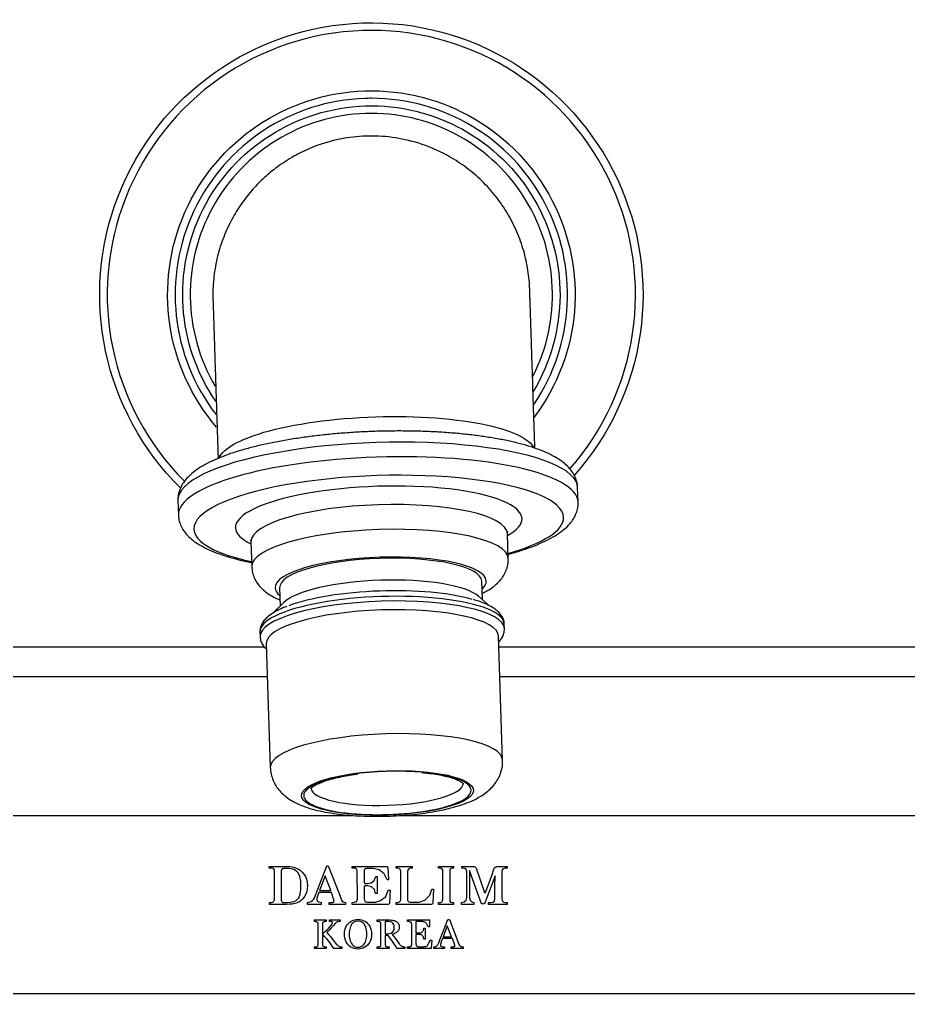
# Model space of a CAD drawing. Extents: x 39169 to 40010, y 18423 to 19017.
# Drawn here: x 39651.4 to 39710.3, y 18545.1 to 18609.6 of the extents above; entities that cross this region are included whole.
import ezdxf

# ---------------------------------------------------------------- set-up
doc = ezdxf.new("R2010")
doc.units = 0
doc.header["$LTSCALE"] = 7
doc.header["$MEASUREMENT"] = 0
doc.layers.add('DWG', color=7, linetype='CONTINUOUS')

msp = doc.modelspace()

# ---------------------------------------------------------------- linework, layer by layer
at = {"layer": 'DWG'}
for p, q in [((39688.396, 18577.609), (39688.365, 18578.574)), ((39661.879, 18577.721), (39661.91, 18576.755)), ((39683.764, 18573.882), (39683.711, 18575.524)), ((39666.72, 18574.977), (39666.773, 18573.335)), ((39668.618, 18571.944), (39668.657, 18570.73)), ((39682.05, 18571.161), (39682.011, 18572.376)), ((39682.541, 18570.733), (39681.801, 18571.379)), ((39668.892, 18570.963), (39668.195, 18570.27)), ((39683.514, 18569.224), (39683.504, 18569.533)), ((39667.312, 18569.012), (39667.322, 18568.703)), ((39667.322, 18568.703), (39667.322, 18568.699)), ((39683.393, 18560.529), (39683.129, 18568.738)), ((39638.196, 18568.019), (39667.604, 18568.019)), ((39667.737, 18568.242), (39668.001, 18560.033)), ((39683.152, 18568.019), (39713.196, 18568.019)), ((39638.196, 18566.059), (39667.808, 18566.059)), ((39683.215, 18566.059), (39713.196, 18566.059)), ((39638.196, 18556.863), (39673.422, 18556.863)), ((39676.742, 18556.863), (39713.196, 18556.863)), ((39667.933, 18553.485), (39669.149, 18553.485)), ((39667.933, 18553.366), (39667.933, 18553.485)), ((39668.108, 18553.365), (39667.933, 18553.366)), ((39668.206, 18553.338), (39668.108, 18553.365)), ((39668.257, 18553.268), (39668.206, 18553.338)), ((39668.271, 18553.172), (39668.257, 18553.268)), ((39668.271, 18551.275), (39668.271, 18553.172)), ((39668.74, 18553.256), (39668.725, 18553.188)), ((39668.725, 18553.188), (39668.725, 18551.258)), ((39668.789, 18553.314), (39668.74, 18553.256)), ((39668.878, 18553.339), (39668.789, 18553.314)), ((39669.003, 18553.342), (39668.878, 18553.339)), ((39669.226, 18553.339), (39669.003, 18553.342)), ((39669.149, 18553.485), (39669.3, 18553.478)), ((39669.409, 18553.324), (39669.226, 18553.339)), ((39669.3, 18553.478), (39669.449, 18553.454)), ((39669.56, 18553.284), (39669.409, 18553.324)), ((39669.449, 18553.454), (39669.597, 18553.416)), ((39669.669, 18553.223), (39669.56, 18553.284)), ((39669.597, 18553.416), (39669.737, 18553.363)), ((39669.763, 18553.149), (39669.669, 18553.223)), ((39669.737, 18553.363), (39669.864, 18553.3)), ((39669.847, 18553.061), (39669.763, 18553.149)), ((39669.864, 18553.3), (39669.979, 18553.227)), ((39669.979, 18553.227), (39670.116, 18553.111)), ((39670.116, 18553.111), (39670.232, 18552.973)), ((39670.918, 18551.407), (39671.744, 18553.521)), ((39671.744, 18553.521), (39671.845, 18553.521)), ((39671.845, 18553.521), (39672.555, 18551.686)), ((39673.426, 18553.485), (39675.704, 18553.485)), ((39673.426, 18553.359), (39673.426, 18553.485)), ((39673.614, 18553.358), (39673.426, 18553.359)), ((39673.686, 18553.333), (39673.614, 18553.358)), ((39673.74, 18553.275), (39673.686, 18553.333)), ((39673.761, 18553.199), (39673.74, 18553.275)), ((39673.77, 18551.313), (39673.761, 18553.199)), ((39674.235, 18553.28), (39674.215, 18553.209)), ((39674.215, 18553.209), (39674.215, 18552.448)), ((39674.286, 18553.326), (39674.235, 18553.28)), ((39674.373, 18553.346), (39674.286, 18553.326)), ((39674.786, 18553.346), (39674.373, 18553.346)), ((39675.209, 18553.253), (39674.786, 18553.346)), ((39675.537, 18552.993), (39675.209, 18553.253)), ((39675.704, 18553.485), (39675.749, 18553.475)), ((39675.749, 18553.475), (39675.776, 18553.453)), ((39675.776, 18553.453), (39675.787, 18553.421)), ((39675.787, 18553.421), (39675.83, 18552.591)), ((39676.335, 18553.485), (39677.397, 18553.485)), ((39676.335, 18553.359), (39676.335, 18553.485)), ((39676.459, 18553.359), (39676.335, 18553.359)), ((39676.549, 18553.334), (39676.459, 18553.359)), ((39676.62, 18553.26), (39676.549, 18553.334)), ((39676.647, 18553.137), (39676.62, 18553.26)), ((39676.648, 18551.299), (39676.647, 18553.137)), ((39677.096, 18553.16), (39677.093, 18551.346)), ((39677.11, 18553.243), (39677.096, 18553.16)), ((39677.169, 18553.322), (39677.11, 18553.243)), ((39677.274, 18553.358), (39677.169, 18553.322)), ((39677.397, 18553.359), (39677.274, 18553.358)), ((39677.397, 18553.485), (39677.397, 18553.359)), ((39679.145, 18553.485), (39680.147, 18553.485)), ((39679.145, 18553.359), (39679.145, 18553.485)), ((39679.278, 18553.358), (39679.145, 18553.359)), ((39679.367, 18553.334), (39679.278, 18553.358)), ((39679.412, 18553.276), (39679.367, 18553.334)), ((39679.425, 18553.209), (39679.412, 18553.276)), ((39679.425, 18551.302), (39679.425, 18553.209)), ((39679.89, 18553.225), (39679.887, 18551.265)), ((39679.908, 18553.29), (39679.89, 18553.225)), ((39679.956, 18553.339), (39679.908, 18553.29)), ((39680.024, 18553.358), (39679.956, 18553.339)), ((39680.147, 18553.359), (39680.024, 18553.358)), ((39680.147, 18553.485), (39680.147, 18553.359)), ((39680.682, 18553.485), (39681.447, 18553.485)), ((39680.682, 18553.359), (39680.682, 18553.485)), ((39680.781, 18553.36), (39680.682, 18553.359)), ((39680.889, 18553.342), (39680.781, 18553.36)), ((39680.982, 18553.273), (39680.889, 18553.342)), ((39681.022, 18553.134), (39680.982, 18553.273)), ((39681.021, 18551.416), (39681.022, 18553.134)), ((39681.204, 18553.217), (39681.204, 18551.398)), ((39681.996, 18551.011), (39681.204, 18553.217)), ((39681.447, 18553.485), (39681.52, 18553.468)), ((39681.52, 18553.468), (39681.584, 18553.426)), ((39681.584, 18553.426), (39681.633, 18553.359)), ((39681.633, 18553.359), (39682.191, 18551.764)), ((39682.664, 18552.824), (39682.844, 18553.359)), ((39682.844, 18553.359), (39682.878, 18553.417)), ((39682.878, 18553.417), (39682.936, 18553.462)), ((39682.936, 18553.462), (39683.004, 18553.485)), ((39683.004, 18553.485), (39683.685, 18553.485)), ((39683.37, 18553.247), (39683.343, 18553.138)), ((39683.343, 18553.138), (39683.343, 18551.325)), ((39683.444, 18553.324), (39683.37, 18553.247)), ((39683.555, 18553.356), (39683.444, 18553.324)), ((39683.685, 18553.359), (39683.555, 18553.356)), ((39683.685, 18553.485), (39683.685, 18553.359)), ((39669.961, 18552.812), (39669.847, 18553.061)), ((39670.014, 18552.495), (39669.961, 18552.812)), ((39670.026, 18552.215), (39670.014, 18552.495)), ((39670.232, 18552.973), (39670.327, 18552.814)), ((39670.327, 18552.814), (39670.399, 18552.634)), ((39670.399, 18552.634), (39670.444, 18552.434)), ((39670.444, 18552.434), (39670.46, 18552.213)), ((39671.63, 18552.858), (39671.256, 18551.877)), ((39672.011, 18551.877), (39671.63, 18552.858)), ((39674.215, 18552.448), (39674.232, 18552.399)), ((39674.685, 18552.397), (39674.89, 18552.551)), ((39674.89, 18552.551), (39674.986, 18552.813)), ((39674.986, 18552.813), (39675.088, 18552.813)), ((39675.088, 18552.813), (39675.088, 18551.686)), ((39675.735, 18552.591), (39675.537, 18552.993)), ((39675.83, 18552.591), (39675.735, 18552.591)), ((39682.892, 18552.849), (39682.187, 18551.011)), ((39682.256, 18551.765), (39682.664, 18552.824)), ((39682.885, 18552.132), (39682.892, 18552.849)), ((39669.982, 18551.649), (39670.019, 18551.953)), ((39670.019, 18551.953), (39670.026, 18552.215)), ((39670.418, 18551.812), (39670.355, 18551.641)), ((39670.451, 18552.005), (39670.418, 18551.812)), ((39670.46, 18552.213), (39670.451, 18552.005)), ((39671.256, 18551.877), (39672.011, 18551.877)), ((39674.23, 18552.155), (39674.215, 18552.111)), ((39674.215, 18552.111), (39674.215, 18551.447)), ((39674.267, 18552.188), (39674.23, 18552.155)), ((39674.232, 18552.399), (39674.271, 18552.361)), ((39674.317, 18552.202), (39674.267, 18552.188)), ((39674.271, 18552.361), (39674.319, 18552.346)), ((39674.446, 18552.202), (39674.317, 18552.202)), ((39674.319, 18552.346), (39674.446, 18552.346)), ((39674.446, 18552.346), (39674.685, 18552.397)), ((39674.712, 18552.135), (39674.446, 18552.202)), ((39674.899, 18551.954), (39674.712, 18552.135)), ((39674.974, 18551.686), (39674.899, 18551.954)), ((39675.646, 18551.499), (39675.817, 18551.919)), ((39675.817, 18551.919), (39675.945, 18551.919)), ((39675.945, 18551.919), (39675.905, 18551.068)), ((39678.566, 18551.579), (39678.705, 18551.972)), ((39678.705, 18551.972), (39678.815, 18551.972)), ((39678.815, 18551.972), (39678.768, 18551.061)), ((39682.882, 18551.325), (39682.885, 18552.132)), ((39668.178, 18551.124), (39668.245, 18551.192)), ((39668.245, 18551.192), (39668.271, 18551.275)), ((39668.725, 18551.258), (39668.735, 18551.178)), ((39668.735, 18551.178), (39668.767, 18551.135)), ((39669.479, 18551.129), (39669.617, 18551.172)), ((39669.617, 18551.172), (39669.722, 18551.236)), ((39669.722, 18551.236), (39669.813, 18551.318)), ((39669.91, 18551.141), (39669.78, 18551.075)), ((39669.813, 18551.318), (39669.89, 18551.409)), ((39669.89, 18551.409), (39669.982, 18551.649)), ((39670.036, 18551.228), (39669.91, 18551.141)), ((39670.159, 18551.345), (39670.036, 18551.228)), ((39670.266, 18551.487), (39670.159, 18551.345)), ((39670.355, 18551.641), (39670.266, 18551.487)), ((39670.625, 18551.128), (39670.697, 18551.159)), ((39670.697, 18551.159), (39670.794, 18551.228)), ((39670.794, 18551.228), (39670.863, 18551.3)), ((39670.863, 18551.3), (39670.918, 18551.407)), ((39671.218, 18551.748), (39671.076, 18551.372)), ((39671.076, 18551.372), (39671.087, 18551.219)), ((39671.087, 18551.219), (39671.206, 18551.13)), ((39672.046, 18551.748), (39671.218, 18551.748)), ((39672.219, 18551.278), (39672.046, 18551.748)), ((39672.184, 18551.12), (39672.227, 18551.186)), ((39672.227, 18551.186), (39672.219, 18551.278)), ((39672.555, 18551.686), (39672.743, 18551.209)), ((39672.743, 18551.209), (39672.827, 18551.126)), ((39673.589, 18551.11), (39673.718, 18551.165)), ((39673.718, 18551.165), (39673.77, 18551.313)), ((39674.215, 18551.447), (39674.217, 18551.377)), ((39674.217, 18551.377), (39674.222, 18551.317)), ((39674.222, 18551.317), (39674.231, 18551.268)), ((39674.231, 18551.268), (39674.268, 18551.189)), ((39674.268, 18551.189), (39674.333, 18551.136)), ((39675.088, 18551.686), (39674.974, 18551.686)), ((39674.976, 18551.116), (39675.3, 18551.219)), ((39675.3, 18551.219), (39675.646, 18551.499)), ((39676.566, 18551.133), (39676.626, 18551.202)), ((39676.626, 18551.202), (39676.648, 18551.299)), ((39677.093, 18551.346), (39677.098, 18551.24)), ((39677.098, 18551.24), (39677.143, 18551.157)), ((39677.143, 18551.157), (39677.273, 18551.116)), ((39677.853, 18551.112), (39678.245, 18551.258)), ((39678.245, 18551.258), (39678.566, 18551.579)), ((39679.284, 18551.099), (39679.383, 18551.14)), ((39679.383, 18551.14), (39679.419, 18551.225)), ((39679.419, 18551.225), (39679.425, 18551.302)), ((39679.887, 18551.265), (39679.901, 18551.181)), ((39679.901, 18551.181), (39679.946, 18551.123)), ((39680.673, 18551.097), (39680.856, 18551.145)), ((39680.856, 18551.145), (39680.975, 18551.255)), ((39680.975, 18551.255), (39681.021, 18551.416)), ((39681.204, 18551.398), (39681.246, 18551.244)), ((39681.246, 18551.244), (39681.351, 18551.139)), ((39681.351, 18551.139), (39681.49, 18551.097)), ((39682.191, 18551.764), (39682.256, 18551.765)), ((39682.75, 18551.116), (39682.845, 18551.19)), ((39682.845, 18551.19), (39682.882, 18551.325)), ((39683.343, 18551.325), (39683.37, 18551.203)), ((39683.37, 18551.203), (39683.446, 18551.125)), ((39667.943, 18551.097), (39668.088, 18551.096)), ((39667.943, 18550.971), (39667.943, 18551.097)), ((39669.079, 18550.971), (39667.943, 18550.971)), ((39668.088, 18551.096), (39668.178, 18551.124)), ((39668.767, 18551.135), (39668.818, 18551.1)), ((39668.818, 18551.1), (39668.905, 18551.095)), ((39668.905, 18551.095), (39669.149, 18551.098)), ((39669.263, 18550.973), (39669.079, 18550.971)), ((39669.149, 18551.098), (39669.312, 18551.105)), ((39669.455, 18550.986), (39669.263, 18550.973)), ((39669.312, 18551.105), (39669.479, 18551.129)), ((39669.632, 18551.022), (39669.455, 18550.986)), ((39669.78, 18551.075), (39669.632, 18551.022)), ((39670.463, 18551.097), (39670.542, 18551.107)), ((39670.463, 18550.971), (39670.463, 18551.097)), ((39671.378, 18550.971), (39670.463, 18550.971)), ((39670.542, 18551.107), (39670.625, 18551.128)), ((39671.206, 18551.13), (39671.378, 18551.097)), ((39671.378, 18551.097), (39671.378, 18550.971)), ((39671.891, 18551.092), (39672.113, 18551.093)), ((39671.891, 18550.971), (39671.891, 18551.092)), ((39672.99, 18550.971), (39671.891, 18550.971)), ((39672.113, 18551.093), (39672.184, 18551.12)), ((39672.827, 18551.126), (39672.99, 18551.097)), ((39672.99, 18551.097), (39672.99, 18550.971)), ((39673.426, 18551.097), (39673.589, 18551.11)), ((39673.426, 18550.971), (39673.426, 18551.097)), ((39675.82, 18550.971), (39673.426, 18550.971)), ((39674.333, 18551.136), (39674.422, 18551.115)), ((39674.422, 18551.115), (39674.8, 18551.114)), ((39674.8, 18551.114), (39674.976, 18551.116)), ((39675.853, 18550.984), (39675.82, 18550.971)), ((39675.888, 18551.019), (39675.853, 18550.984)), ((39675.905, 18551.068), (39675.888, 18551.019)), ((39676.335, 18551.097), (39676.479, 18551.096)), ((39676.335, 18550.971), (39676.335, 18551.097)), ((39678.67, 18550.971), (39676.335, 18550.971)), ((39676.479, 18551.096), (39676.566, 18551.133)), ((39677.273, 18551.116), (39677.853, 18551.112)), ((39678.72, 18550.98), (39678.67, 18550.971)), ((39678.754, 18551.008), (39678.72, 18550.98)), ((39678.768, 18551.061), (39678.754, 18551.008)), ((39679.145, 18551.097), (39679.284, 18551.099)), ((39679.145, 18550.971), (39679.145, 18551.097)), ((39680.147, 18550.971), (39679.145, 18550.971)), ((39679.946, 18551.123), (39680.026, 18551.097)), ((39680.026, 18551.097), (39680.147, 18551.097)), ((39680.147, 18551.097), (39680.147, 18550.971)), ((39680.673, 18550.971), (39680.673, 18551.097)), ((39681.49, 18550.971), (39680.673, 18550.971)), ((39681.49, 18551.097), (39681.49, 18550.971)), ((39682.187, 18551.011), (39681.996, 18551.011)), ((39682.465, 18551.097), (39682.619, 18551.095)), ((39682.465, 18550.971), (39682.465, 18551.097)), ((39683.689, 18550.971), (39682.465, 18550.971)), ((39682.619, 18551.095), (39682.75, 18551.116)), ((39683.446, 18551.125), (39683.559, 18551.097)), ((39683.559, 18551.097), (39683.689, 18551.097)), ((39683.689, 18551.097), (39683.689, 18550.971)), ((39670.921, 18549.934), (39671.701, 18549.934)), ((39670.921, 18549.84), (39670.921, 18549.934)), ((39671.701, 18549.934), (39671.701, 18549.84)), ((39671.927, 18549.934), (39672.632, 18549.934)), ((39671.927, 18549.84), (39671.927, 18549.934)), ((39672.632, 18549.934), (39672.632, 18549.84)), ((39673.264, 18549.791), (39673.36, 18549.857)), ((39673.36, 18549.857), (39673.465, 18549.91)), ((39673.465, 18549.91), (39673.577, 18549.948)), ((39673.577, 18549.948), (39673.692, 18549.971)), ((39673.71, 18549.853), (39673.62, 18549.828)), ((39673.692, 18549.971), (39673.81, 18549.979)), ((39673.81, 18549.861), (39673.71, 18549.853)), ((39673.81, 18549.979), (39673.933, 18549.971)), ((39673.901, 18549.854), (39673.81, 18549.861)), ((39673.985, 18549.833), (39673.901, 18549.854)), ((39673.933, 18549.971), (39674.05, 18549.948)), ((39674.05, 18549.948), (39674.163, 18549.909)), ((39674.163, 18549.909), (39674.268, 18549.856)), ((39674.268, 18549.856), (39674.364, 18549.79)), ((39675.081, 18549.934), (39675.949, 18549.934)), ((39675.081, 18549.84), (39675.081, 18549.934)), ((39675.949, 18549.934), (39676.027, 18549.931)), ((39676.027, 18549.931), (39676.101, 18549.923)), ((39676.101, 18549.923), (39676.172, 18549.909)), ((39676.172, 18549.909), (39676.24, 18549.89)), ((39676.24, 18549.89), (39676.303, 18549.863)), ((39676.303, 18549.863), (39676.362, 18549.831)), ((39677.1, 18549.934), (39678.555, 18549.934)), ((39677.1, 18549.84), (39677.1, 18549.934)), ((39678.555, 18549.934), (39678.555, 18549.481)), ((39679.458, 18549.175), (39679.763, 18549.96)), ((39679.763, 18549.96), (39679.869, 18549.96)), ((39679.869, 18549.96), (39680.495, 18548.339)), ((39670.947, 18549.837), (39670.921, 18549.84)), ((39670.976, 18549.832), (39670.947, 18549.837)), ((39671.007, 18549.824), (39670.976, 18549.832)), ((39671.039, 18549.815), (39671.007, 18549.824)), ((39671.067, 18549.805), (39671.039, 18549.815)), ((39671.092, 18549.794), (39671.067, 18549.805)), ((39671.119, 18549.778), (39671.092, 18549.794)), ((39671.139, 18549.76), (39671.119, 18549.778)), ((39671.152, 18549.74), (39671.139, 18549.76)), ((39671.161, 18549.716), (39671.152, 18549.74)), ((39671.166, 18549.69), (39671.161, 18549.716)), ((39671.168, 18549.662), (39671.166, 18549.69)), ((39671.168, 18548.304), (39671.168, 18549.662)), ((39671.452, 18549.702), (39671.45, 18549.674)), ((39671.45, 18549.674), (39671.45, 18549.025)), ((39671.457, 18549.729), (39671.452, 18549.702)), ((39671.466, 18549.755), (39671.457, 18549.729)), ((39671.48, 18549.777), (39671.466, 18549.755)), ((39671.5, 18549.795), (39671.48, 18549.777)), ((39671.527, 18549.808), (39671.5, 18549.795)), ((39671.548, 18549.814), (39671.527, 18549.808)), ((39671.575, 18549.821), (39671.548, 18549.814)), ((39671.609, 18549.828), (39671.575, 18549.821)), ((39671.644, 18549.834), (39671.609, 18549.828)), ((39671.634, 18549.163), (39671.711, 18549.235)), ((39671.675, 18549.838), (39671.644, 18549.834)), ((39671.701, 18549.84), (39671.675, 18549.838)), ((39671.711, 18549.235), (39671.785, 18549.308)), ((39671.785, 18549.308), (39671.855, 18549.381)), ((39671.938, 18549.302), (39671.84, 18549.201)), ((39671.855, 18549.381), (39671.92, 18549.453)), ((39671.92, 18549.453), (39671.984, 18549.528)), ((39671.975, 18549.836), (39671.927, 18549.84)), ((39672.037, 18549.409), (39671.938, 18549.302)), ((39671.995, 18549.835), (39671.975, 18549.836)), ((39671.984, 18549.528), (39672.035, 18549.592)), ((39672.017, 18549.831), (39671.995, 18549.835)), ((39672.041, 18549.827), (39672.017, 18549.831)), ((39672.035, 18549.592), (39672.073, 18549.646)), ((39672.16, 18549.548), (39672.037, 18549.409)), ((39672.061, 18549.821), (39672.041, 18549.827)), ((39672.08, 18549.814), (39672.061, 18549.821)), ((39672.073, 18549.646), (39672.1, 18549.692)), ((39672.097, 18549.806), (39672.08, 18549.814)), ((39672.111, 18549.797), (39672.097, 18549.806)), ((39672.1, 18549.692), (39672.116, 18549.735)), ((39672.119, 18549.786), (39672.111, 18549.797)), ((39672.116, 18549.735), (39672.122, 18549.774)), ((39672.122, 18549.774), (39672.119, 18549.786)), ((39672.322, 18549.73), (39672.16, 18549.548)), ((39672.345, 18549.752), (39672.322, 18549.73)), ((39672.372, 18549.771), (39672.345, 18549.752)), ((39672.403, 18549.788), (39672.372, 18549.771)), ((39672.436, 18549.802), (39672.403, 18549.788)), ((39672.468, 18549.813), (39672.436, 18549.802)), ((39672.499, 18549.821), (39672.468, 18549.813)), ((39672.547, 18549.831), (39672.499, 18549.821)), ((39672.595, 18549.836), (39672.547, 18549.831)), ((39672.614, 18549.838), (39672.595, 18549.836)), ((39672.632, 18549.84), (39672.614, 18549.838)), ((39672.915, 18549.139), (39672.939, 18549.275)), ((39672.939, 18549.275), (39672.979, 18549.401)), ((39672.979, 18549.401), (39673.032, 18549.515)), ((39673.032, 18549.515), (39673.098, 18549.619)), ((39673.098, 18549.619), (39673.176, 18549.711)), ((39673.176, 18549.711), (39673.264, 18549.791)), ((39673.242, 18549.214), (39673.231, 18549.105)), ((39673.26, 18549.321), (39673.242, 18549.214)), ((39673.285, 18549.42), (39673.26, 18549.321)), ((39673.318, 18549.511), (39673.285, 18549.42)), ((39673.358, 18549.593), (39673.318, 18549.511)), ((39673.41, 18549.669), (39673.358, 18549.593)), ((39673.471, 18549.734), (39673.41, 18549.669)), ((39673.54, 18549.788), (39673.471, 18549.734)), ((39673.62, 18549.828), (39673.54, 18549.788)), ((39674.062, 18549.798), (39673.985, 18549.833)), ((39674.131, 18549.751), (39674.062, 18549.798)), ((39674.192, 18549.692), (39674.131, 18549.751)), ((39674.245, 18549.622), (39674.192, 18549.692)), ((39674.29, 18549.541), (39674.245, 18549.622)), ((39674.327, 18549.449), (39674.29, 18549.541)), ((39674.356, 18549.347), (39674.327, 18549.449)), ((39674.377, 18549.236), (39674.356, 18549.347)), ((39674.364, 18549.79), (39674.449, 18549.711)), ((39674.389, 18549.117), (39674.377, 18549.236)), ((39674.449, 18549.711), (39674.526, 18549.619)), ((39674.526, 18549.619), (39674.591, 18549.514)), ((39674.591, 18549.514), (39674.644, 18549.398)), ((39674.644, 18549.398), (39674.683, 18549.271)), ((39674.683, 18549.271), (39674.706, 18549.136)), ((39675.108, 18549.837), (39675.081, 18549.84)), ((39675.137, 18549.833), (39675.108, 18549.837)), ((39675.171, 18549.827), (39675.137, 18549.833)), ((39675.204, 18549.82), (39675.171, 18549.827)), ((39675.233, 18549.813), (39675.204, 18549.82)), ((39675.257, 18549.805), (39675.233, 18549.813)), ((39675.286, 18549.791), (39675.257, 18549.805)), ((39675.307, 18549.773), (39675.286, 18549.791)), ((39675.319, 18549.751), (39675.307, 18549.773)), ((39675.327, 18549.726), (39675.319, 18549.751)), ((39675.331, 18549.699), (39675.327, 18549.726)), ((39675.333, 18549.669), (39675.331, 18549.699)), ((39675.333, 18548.31), (39675.333, 18549.669)), ((39675.84, 18549.827), (39675.615, 18549.827)), ((39675.615, 18549.827), (39675.615, 18549.02)), ((39675.95, 18549.815), (39675.84, 18549.827)), ((39676.043, 18549.782), (39675.95, 18549.815)), ((39676.117, 18549.727), (39676.043, 18549.782)), ((39676.093, 18549.137), (39676.161, 18549.225)), ((39676.172, 18549.652), (39676.117, 18549.727)), ((39676.161, 18549.225), (39676.202, 18549.331)), ((39676.204, 18549.562), (39676.172, 18549.652)), ((39676.202, 18549.331), (39676.215, 18549.456)), ((39676.215, 18549.456), (39676.204, 18549.562)), ((39676.362, 18549.831), (39676.413, 18549.792)), ((39676.413, 18549.792), (39676.457, 18549.746)), ((39676.484, 18549.241), (39676.451, 18549.193)), ((39676.457, 18549.746), (39676.493, 18549.692)), ((39676.509, 18549.294), (39676.484, 18549.241)), ((39676.493, 18549.692), (39676.521, 18549.631)), ((39676.528, 18549.352), (39676.509, 18549.294)), ((39676.521, 18549.631), (39676.537, 18549.563)), ((39676.539, 18549.416), (39676.528, 18549.352)), ((39676.537, 18549.563), (39676.542, 18549.486)), ((39676.542, 18549.486), (39676.539, 18549.416)), ((39677.126, 18549.837), (39677.1, 18549.84)), ((39677.158, 18549.832), (39677.126, 18549.837)), ((39677.196, 18549.824), (39677.158, 18549.832)), ((39677.233, 18549.815), (39677.196, 18549.824)), ((39677.265, 18549.805), (39677.233, 18549.815)), ((39677.292, 18549.794), (39677.265, 18549.805)), ((39677.319, 18549.778), (39677.292, 18549.794)), ((39677.34, 18549.76), (39677.319, 18549.778)), ((39677.353, 18549.739), (39677.34, 18549.76)), ((39677.361, 18549.715), (39677.353, 18549.739)), ((39677.366, 18549.689), (39677.361, 18549.715)), ((39677.368, 18549.661), (39677.366, 18549.689)), ((39677.368, 18548.31), (39677.368, 18549.661)), ((39677.992, 18549.829), (39677.65, 18549.829)), ((39677.65, 18549.829), (39677.65, 18549.082)), ((39678.035, 18549.828), (39677.992, 18549.829)), ((39678.111, 18549.825), (39678.035, 18549.828)), ((39678.144, 18549.822), (39678.111, 18549.825)), ((39678.112, 18549.194), (39678.129, 18549.228)), ((39678.129, 18549.228), (39678.143, 18549.268)), ((39678.143, 18549.268), (39678.155, 18549.31)), ((39678.173, 18549.819), (39678.144, 18549.822)), ((39678.155, 18549.31), (39678.164, 18549.35)), ((39678.164, 18549.35), (39678.17, 18549.389)), ((39678.17, 18549.389), (39678.27, 18549.389)), ((39678.227, 18549.8), (39678.173, 18549.819)), ((39678.283, 18549.759), (39678.227, 18549.8)), ((39678.27, 18549.389), (39678.27, 18548.654)), ((39678.341, 18549.694), (39678.283, 18549.759)), ((39678.392, 18549.62), (39678.341, 18549.694)), ((39678.431, 18549.549), (39678.392, 18549.62)), ((39678.455, 18549.481), (39678.431, 18549.549)), ((39678.555, 18549.481), (39678.455, 18549.481)), ((39679.729, 18549.551), (39679.45, 18548.822)), ((39680.014, 18548.822), (39679.729, 18549.551)), ((39671.45, 18549.025), (39671.476, 18549.025)), ((39671.484, 18548.973), (39671.45, 18548.973)), ((39671.45, 18548.973), (39671.45, 18548.319)), ((39671.476, 18549.025), (39671.555, 18549.093)), ((39671.619, 18548.826), (39671.484, 18548.973)), ((39671.555, 18549.093), (39671.634, 18549.163)), ((39671.748, 18548.676), (39671.619, 18548.826)), ((39671.84, 18549.201), (39671.743, 18549.107)), ((39671.743, 18549.107), (39671.886, 18548.943)), ((39671.875, 18548.522), (39671.748, 18548.676)), ((39671.886, 18548.943), (39671.98, 18548.832)), ((39671.98, 18548.832), (39672.081, 18548.71)), ((39672.081, 18548.71), (39672.259, 18548.486)), ((39672.907, 18548.992), (39672.915, 18549.139)), ((39672.914, 18548.855), (39672.907, 18548.992)), ((39672.937, 18548.724), (39672.914, 18548.855)), ((39672.975, 18548.599), (39672.937, 18548.724)), ((39673.026, 18548.483), (39672.975, 18548.599)), ((39673.231, 18549.105), (39673.228, 18548.992)), ((39673.228, 18548.992), (39673.231, 18548.869)), ((39673.231, 18548.869), (39673.243, 18548.754)), ((39673.243, 18548.754), (39673.262, 18548.648)), ((39673.262, 18548.648), (39673.289, 18548.549)), ((39674.333, 18548.553), (39674.36, 18548.651)), ((39674.36, 18548.651), (39674.379, 18548.757)), ((39674.379, 18548.757), (39674.39, 18548.87)), ((39674.393, 18548.992), (39674.389, 18549.117)), ((39674.39, 18548.87), (39674.393, 18548.992)), ((39674.642, 18548.585), (39674.589, 18548.469)), ((39674.682, 18548.712), (39674.642, 18548.585)), ((39674.706, 18548.847), (39674.682, 18548.712)), ((39674.706, 18549.136), (39674.714, 18548.992)), ((39674.714, 18548.992), (39674.706, 18548.847)), ((39675.615, 18549.02), (39675.789, 18549.02)), ((39675.807, 18548.906), (39675.615, 18548.906)), ((39675.615, 18548.906), (39675.615, 18548.31)), ((39675.789, 18549.02), (39675.904, 18549.033)), ((39675.927, 18548.748), (39675.807, 18548.906)), ((39675.904, 18549.033), (39676.005, 18549.072)), ((39676.009, 18548.639), (39675.927, 18548.748)), ((39676.005, 18549.072), (39676.093, 18549.137)), ((39676.101, 18548.51), (39676.009, 18548.639)), ((39676.149, 18549.001), (39676.084, 18548.98)), ((39676.084, 18548.98), (39676.171, 18548.864)), ((39676.21, 18549.024), (39676.149, 18549.001)), ((39676.171, 18548.864), (39676.27, 18548.731)), ((39676.268, 18549.051), (39676.21, 18549.024)), ((39676.321, 18549.08), (39676.268, 18549.051)), ((39676.27, 18548.731), (39676.456, 18548.478)), ((39676.369, 18549.113), (39676.321, 18549.08)), ((39676.412, 18549.15), (39676.369, 18549.113)), ((39676.451, 18549.193), (39676.412, 18549.15)), ((39677.65, 18549.082), (39677.862, 18549.082)), ((39677.862, 18548.975), (39677.65, 18548.975)), ((39677.65, 18548.975), (39677.651, 18548.358)), ((39677.862, 18549.082), (39677.924, 18549.084)), ((39677.915, 18548.973), (39677.862, 18548.975)), ((39677.962, 18548.967), (39677.915, 18548.973)), ((39677.924, 18549.084), (39677.973, 18549.091)), ((39678, 18548.959), (39677.962, 18548.967)), ((39677.973, 18549.091), (39678.011, 18549.101)), ((39678.034, 18548.944), (39678, 18548.959)), ((39678.011, 18549.101), (39678.041, 18549.117)), ((39678.065, 18548.922), (39678.034, 18548.944)), ((39678.041, 18549.117), (39678.068, 18549.138)), ((39678.093, 18548.891), (39678.065, 18548.922)), ((39678.068, 18549.138), (39678.093, 18549.165)), ((39678.093, 18549.165), (39678.112, 18549.194)), ((39678.11, 18548.866), (39678.093, 18548.891)), ((39678.126, 18548.831), (39678.11, 18548.866)), ((39678.142, 18548.789), (39678.126, 18548.831)), ((39678.155, 18548.742), (39678.142, 18548.789)), ((39678.165, 18548.697), (39678.155, 18548.742)), ((39678.17, 18548.654), (39678.165, 18548.697)), ((39678.27, 18548.654), (39678.17, 18548.654)), ((39678.555, 18548.496), (39678.583, 18548.56)), ((39678.583, 18548.56), (39678.601, 18548.608)), ((39678.601, 18548.608), (39678.696, 18548.608)), ((39678.696, 18548.608), (39678.661, 18548.054)), ((39679.157, 18548.411), (39679.243, 18548.625)), ((39679.243, 18548.625), (39679.458, 18549.175)), ((39679.36, 18548.591), (39679.343, 18548.543)), ((39679.38, 18548.645), (39679.36, 18548.591)), ((39679.404, 18548.704), (39679.38, 18548.645)), ((39680.062, 18548.704), (39679.404, 18548.704)), ((39679.45, 18548.822), (39680.014, 18548.822)), ((39680.221, 18548.274), (39680.062, 18548.704)), ((39670.921, 18548.148), (39670.947, 18548.15)), ((39670.921, 18548.054), (39670.921, 18548.148)), ((39671.701, 18548.054), (39670.921, 18548.054)), ((39670.947, 18548.15), (39671.01, 18548.156)), ((39671.01, 18548.156), (39671.045, 18548.16)), ((39671.045, 18548.16), (39671.073, 18548.165)), ((39671.073, 18548.165), (39671.092, 18548.172)), ((39671.092, 18548.172), (39671.116, 18548.185)), ((39671.116, 18548.185), (39671.135, 18548.202)), ((39671.135, 18548.202), (39671.15, 18548.223)), ((39671.15, 18548.223), (39671.16, 18548.247)), ((39671.16, 18548.247), (39671.166, 18548.274)), ((39671.166, 18548.274), (39671.168, 18548.304)), ((39671.45, 18548.319), (39671.452, 18548.291)), ((39671.452, 18548.291), (39671.457, 18548.265)), ((39671.457, 18548.265), (39671.466, 18548.241)), ((39671.466, 18548.241), (39671.481, 18548.219)), ((39671.481, 18548.219), (39671.501, 18548.2)), ((39671.501, 18548.2), (39671.527, 18548.185)), ((39671.527, 18548.185), (39671.545, 18548.178)), ((39671.545, 18548.178), (39671.571, 18548.171)), ((39671.571, 18548.171), (39671.606, 18548.162)), ((39671.606, 18548.162), (39671.642, 18548.155)), ((39671.642, 18548.155), (39671.674, 18548.15)), ((39671.674, 18548.15), (39671.701, 18548.148)), ((39671.701, 18548.148), (39671.701, 18548.054)), ((39671.995, 18548.367), (39671.875, 18548.522)), ((39672.108, 18548.211), (39671.995, 18548.367)), ((39672.213, 18548.054), (39672.108, 18548.211)), ((39672.74, 18548.054), (39672.213, 18548.054)), ((39672.259, 18548.486), (39672.394, 18548.319)), ((39672.394, 18548.319), (39672.432, 18548.281)), ((39672.432, 18548.281), (39672.47, 18548.249)), ((39672.47, 18548.249), (39672.506, 18548.223)), ((39672.506, 18548.223), (39672.539, 18548.201)), ((39672.539, 18548.201), (39672.568, 18548.185)), ((39672.568, 18548.185), (39672.593, 18548.174)), ((39672.593, 18548.174), (39672.622, 18548.166)), ((39672.622, 18548.166), (39672.654, 18548.158)), ((39672.654, 18548.158), (39672.687, 18548.153)), ((39672.687, 18548.153), (39672.716, 18548.15)), ((39672.716, 18548.15), (39672.74, 18548.148)), ((39672.74, 18548.148), (39672.74, 18548.054)), ((39673.089, 18548.379), (39673.026, 18548.483)), ((39673.163, 18548.287), (39673.089, 18548.379)), ((39673.163, 18548.287), (39673.248, 18548.206)), ((39673.343, 18548.138), (39673.248, 18548.206)), ((39673.289, 18548.549), (39673.326, 18548.458)), ((39673.326, 18548.458), (39673.371, 18548.374)), ((39673.448, 18548.082), (39673.343, 18548.138)), ((39673.371, 18548.374), (39673.422, 18548.302)), ((39673.422, 18548.302), (39673.483, 18548.242)), ((39673.562, 18548.041), (39673.448, 18548.082)), ((39673.483, 18548.242), (39673.551, 18548.192)), ((39673.551, 18548.192), (39673.628, 18548.156)), ((39673.683, 18548.017), (39673.562, 18548.041)), ((39673.628, 18548.156), (39673.714, 18548.134)), ((39673.81, 18548.009), (39673.683, 18548.017)), ((39673.714, 18548.134), (39673.81, 18548.127)), ((39673.81, 18548.127), (39673.902, 18548.134)), ((39673.931, 18548.016), (39673.81, 18548.009)), ((39673.902, 18548.134), (39673.987, 18548.156)), ((39674.047, 18548.039), (39673.931, 18548.016)), ((39673.987, 18548.156), (39674.066, 18548.193)), ((39674.158, 18548.078), (39674.047, 18548.039)), ((39674.066, 18548.193), (39674.138, 18548.243)), ((39674.138, 18548.243), (39674.199, 18548.305)), ((39674.262, 18548.13), (39674.158, 18548.078)), ((39674.199, 18548.305), (39674.252, 18548.378)), ((39674.252, 18548.378), (39674.297, 18548.463)), ((39674.357, 18548.195), (39674.262, 18548.13)), ((39674.297, 18548.463), (39674.333, 18548.553)), ((39674.444, 18548.274), (39674.357, 18548.195)), ((39674.522, 18548.366), (39674.444, 18548.274)), ((39674.589, 18548.469), (39674.522, 18548.366)), ((39675.081, 18548.148), (39675.105, 18548.15)), ((39675.081, 18548.054), (39675.081, 18548.148)), ((39675.876, 18548.054), (39675.081, 18548.054)), ((39675.105, 18548.15), (39675.136, 18548.153)), ((39675.136, 18548.153), (39675.173, 18548.157)), ((39675.173, 18548.157), (39675.209, 18548.162)), ((39675.209, 18548.162), (39675.237, 18548.168)), ((39675.237, 18548.168), (39675.257, 18548.175)), ((39675.257, 18548.175), (39675.281, 18548.188)), ((39675.281, 18548.188), (39675.3, 18548.204)), ((39675.3, 18548.204), (39675.315, 18548.225)), ((39675.315, 18548.225), (39675.325, 18548.249)), ((39675.325, 18548.249), (39675.331, 18548.277)), ((39675.331, 18548.277), (39675.333, 18548.31)), ((39675.615, 18548.31), (39675.617, 18548.28)), ((39675.617, 18548.28), (39675.622, 18548.253)), ((39675.622, 18548.253), (39675.63, 18548.228)), ((39675.63, 18548.228), (39675.643, 18548.207)), ((39675.643, 18548.207), (39675.664, 18548.189)), ((39675.664, 18548.189), (39675.692, 18548.175)), ((39675.692, 18548.175), (39675.712, 18548.168)), ((39675.712, 18548.168), (39675.739, 18548.163)), ((39675.739, 18548.163), (39675.775, 18548.157)), ((39675.775, 18548.157), (39675.813, 18548.153)), ((39675.813, 18548.153), (39675.846, 18548.15)), ((39675.846, 18548.15), (39675.876, 18548.148)), ((39675.876, 18548.148), (39675.876, 18548.054)), ((39676.196, 18548.374), (39676.101, 18548.51)), ((39676.297, 18548.222), (39676.196, 18548.374)), ((39676.406, 18548.054), (39676.297, 18548.222)), ((39676.912, 18548.054), (39676.406, 18548.054)), ((39676.456, 18548.478), (39676.541, 18548.364)), ((39676.541, 18548.364), (39676.579, 18548.316)), ((39676.579, 18548.316), (39676.614, 18548.276)), ((39676.614, 18548.276), (39676.647, 18548.247)), ((39676.647, 18548.247), (39676.678, 18548.223)), ((39676.678, 18548.223), (39676.709, 18548.203)), ((39676.709, 18548.203), (39676.74, 18548.185)), ((39676.74, 18548.185), (39676.764, 18548.174)), ((39676.764, 18548.174), (39676.793, 18548.166)), ((39676.793, 18548.166), (39676.826, 18548.158)), ((39676.826, 18548.158), (39676.859, 18548.153)), ((39676.859, 18548.153), (39676.887, 18548.15)), ((39676.887, 18548.15), (39676.912, 18548.148)), ((39676.912, 18548.148), (39676.912, 18548.054)), ((39677.1, 18548.148), (39677.129, 18548.15)), ((39677.1, 18548.054), (39677.1, 18548.148)), ((39678.661, 18548.054), (39677.1, 18548.054)), ((39677.129, 18548.15), (39677.165, 18548.154)), ((39677.165, 18548.154), (39677.206, 18548.159)), ((39677.206, 18548.159), (39677.245, 18548.165)), ((39677.245, 18548.165), (39677.273, 18548.171)), ((39677.273, 18548.171), (39677.292, 18548.177)), ((39677.292, 18548.177), (39677.317, 18548.192)), ((39677.317, 18548.192), (39677.337, 18548.209)), ((39677.337, 18548.209), (39677.351, 18548.229)), ((39677.351, 18548.229), (39677.36, 18548.252)), ((39677.36, 18548.252), (39677.366, 18548.279)), ((39677.366, 18548.279), (39677.368, 18548.31)), ((39677.651, 18548.358), (39677.655, 18548.313)), ((39677.655, 18548.313), (39677.662, 18548.276)), ((39677.662, 18548.276), (39677.672, 18548.246)), ((39677.672, 18548.246), (39677.688, 18548.222)), ((39677.688, 18548.222), (39677.708, 18548.202)), ((39677.708, 18548.202), (39677.734, 18548.187)), ((39677.734, 18548.187), (39677.765, 18548.177)), ((39677.765, 18548.177), (39677.802, 18548.17)), ((39677.802, 18548.17), (39677.847, 18548.166)), ((39677.847, 18548.166), (39677.904, 18548.163)), ((39677.904, 18548.163), (39677.972, 18548.162)), ((39677.972, 18548.162), (39678.132, 18548.163)), ((39678.132, 18548.163), (39678.172, 18548.165)), ((39678.172, 18548.165), (39678.207, 18548.168)), ((39678.207, 18548.168), (39678.241, 18548.172)), ((39678.241, 18548.172), (39678.276, 18548.179)), ((39678.276, 18548.179), (39678.311, 18548.187)), ((39678.311, 18548.187), (39678.344, 18548.197)), ((39678.344, 18548.197), (39678.369, 18548.21)), ((39678.369, 18548.21), (39678.388, 18548.225)), ((39678.388, 18548.225), (39678.429, 18548.274)), ((39678.429, 18548.274), (39678.471, 18548.339)), ((39678.471, 18548.339), (39678.515, 18548.417)), ((39678.515, 18548.417), (39678.555, 18548.496)), ((39678.835, 18548.148), (39678.86, 18548.151)), ((39678.835, 18548.054), (39678.835, 18548.148)), ((39679.542, 18548.054), (39678.835, 18548.054)), ((39678.86, 18548.151), (39678.889, 18548.156)), ((39678.889, 18548.156), (39678.921, 18548.163)), ((39678.921, 18548.163), (39678.953, 18548.172)), ((39678.953, 18548.172), (39678.982, 18548.184)), ((39678.982, 18548.184), (39679.006, 18548.196)), ((39679.006, 18548.196), (39679.039, 18548.221)), ((39679.039, 18548.221), (39679.066, 18548.246)), ((39679.066, 18548.246), (39679.088, 18548.272)), ((39679.088, 18548.272), (39679.107, 18548.301)), ((39679.107, 18548.301), (39679.126, 18548.337)), ((39679.126, 18548.337), (39679.157, 18548.411)), ((39679.272, 18548.281), (39679.271, 18548.264)), ((39679.271, 18548.264), (39679.28, 18548.232)), ((39679.274, 18548.3), (39679.272, 18548.281)), ((39679.278, 18548.323), (39679.274, 18548.3)), ((39679.283, 18548.349), (39679.278, 18548.323)), ((39679.28, 18548.232), (39679.308, 18548.205)), ((39679.291, 18548.38), (39679.283, 18548.349)), ((39679.301, 18548.416), (39679.291, 18548.38)), ((39679.314, 18548.456), (39679.301, 18548.416)), ((39679.308, 18548.205), (39679.354, 18548.182)), ((39679.323, 18548.484), (39679.314, 18548.456)), ((39679.343, 18548.543), (39679.323, 18548.484)), ((39679.354, 18548.182), (39679.412, 18548.166)), ((39679.412, 18548.166), (39679.475, 18548.154)), ((39679.475, 18548.154), (39679.542, 18548.148)), ((39679.542, 18548.148), (39679.542, 18548.054)), ((39679.989, 18548.148), (39680.111, 18548.163)), ((39679.989, 18548.054), (39679.989, 18548.148)), ((39680.772, 18548.054), (39679.989, 18548.054)), ((39680.111, 18548.163), (39680.161, 18548.175)), ((39680.161, 18548.175), (39680.199, 18548.189)), ((39680.199, 18548.189), (39680.222, 18548.205)), ((39680.228, 18548.242), (39680.221, 18548.274)), ((39680.222, 18548.205), (39680.229, 18548.223)), ((39680.229, 18548.223), (39680.228, 18548.242)), ((39680.495, 18548.339), (39680.509, 18548.306)), ((39680.509, 18548.306), (39680.524, 18548.278)), ((39680.524, 18548.278), (39680.54, 18548.255)), ((39680.54, 18548.255), (39680.559, 18548.234)), ((39680.559, 18548.234), (39680.583, 18548.213)), ((39680.583, 18548.213), (39680.611, 18548.193)), ((39680.611, 18548.193), (39680.633, 18548.181)), ((39680.633, 18548.181), (39680.659, 18548.171)), ((39680.659, 18548.171), (39680.69, 18548.162)), ((39680.69, 18548.162), (39680.721, 18548.155)), ((39680.721, 18548.155), (39680.748, 18548.15)), ((39680.748, 18548.15), (39680.772, 18548.148)), ((39680.772, 18548.148), (39680.772, 18548.054)), ((39638.196, 18545.063), (39713.196, 18545.063))]:
    msp.add_line(p, q, dxfattribs=at)
at = {"layer": 'DWG', "extrusion": (0, 0, -1)}
for radius, start, end in [(18, 314.67937, 88.15506), (18, 88.15506, 221.6475), (13.5, 319.46062, 88.15506), (13.5, 88.15506, 216.97312), (12.5, 325.60312, 88.15506), (12.5, 88.15506, 210.94312)]:
    msp.add_arc((-39674.696, 18591.362), radius, start, end, dxfattribs=at)
at = {"layer": 'DWG'}
for radius, start, end in [(17.5, 91.84494, 224.96063), (17.5, 90, 91.84494), (17.5, 318.74063, 90), (13, 91.84494, 217.6875), (13, 90, 91.84494), (13, 326.01375, 90), (12, 91.84494, 210.39188), (12, 90, 91.84494), (12, 333.18562, 90)]:
    msp.add_arc((39674.696, 18591.362), radius, start, end, dxfattribs=at)
for centre, major_axis, start_param, end_param in [((39675.122, 18578.148), (13.243, 0.427), 0, 3.141593), ((39675.153, 18577.182), (-13.243, -0.427), 3.143654, 6.283185), ((39675.184, 18576.216), (12.244, 0.394), 0, 3.141593), ((39675.184, 18576.216), (-9.495, -0.306), 3.141592, 6.283185), ((39675.215, 18575.25), (8.496, 0.274), 0.000491, 3.141593), ((39675.184, 18576.216), (-9.495, -0.306), 2.6786, 3.141592), ((39675.184, 18576.216), (12.244, 0.394), 5.47933, 6.283185), ((39675.184, 18576.216), (12.244, 0.394), 3.141593, 3.945546), ((39675.184, 18576.216), (-9.495, -0.306), 0, 0.462894), ((39675.268, 18573.609), (-8.496, -0.274), 3.141985, 6.283185), ((39675.315, 18572.16), (6.996, 0.225), 0, 3.141592), ((39675.315, 18572.16), (-6.697, -0.216), 3.141593, 6.283185), ((39675.361, 18570.711), (-6.697, -0.216), 3.411475, 6.013401), ((39675.315, 18572.16), (6.996, 0.225), 3.141593, 3.43543), ((39675.393, 18569.746), (7.696, 0.248), 0.672203, 2.492756), ((39675.315, 18572.16), (6.996, 0.225), 5.989446, 6.283185), ((39675.408, 18569.273), (8.096, 0.261), 0, 3.141593), ((39675.418, 18568.963), (-8.096, -0.261), 3.141593, 6.283185), ((39675.433, 18568.49), (-7.696, -0.248), 3.141593, 6.283185), ((39675.697, 18560.281), (-7.696, -0.248), 3.141593, 6.283185), ((39675.76, 18558.35), (-5.547, -0.179), 5.081428, 6.283185), ((39675.76, 18558.35), (-5.547, -0.179), 4.27345, 5.081428), ((39675.76, 18558.35), (-5.547, -0.179), 3.141593, 4.27345), ((39675.744, 18558.833), (5.047, 0.163), 3.141592, 6.27916), ((39675.76, 18558.35), (-5.547, -0.179), 0, 3.141593)]:
    msp.add_ellipse(centre, major_axis=major_axis, ratio=0.257597, start_param=start_param, end_param=end_param, dxfattribs=at)
msp.add_ellipse((39675.76, 18558.35), major_axis=(5.697, 0.184), ratio=0.257597, dxfattribs=at)
for points, knots in [([(39685.191, 18591.699), (39685.177, 18592.127), (39685.096, 18592.987), (39684.813, 18594.274), (39684.362, 18595.54), (39683.739, 18596.751), (39682.963, 18597.881), (39682.052, 18598.9), (39681.021, 18599.779), (39679.906, 18600.508), (39678.559, 18601.172), (39676.986, 18601.666), (39675.216, 18601.901), (39673.459, 18601.842), (39671.903, 18601.525), (39670.548, 18601.039), (39669.401, 18600.459), (39668.388, 18599.782), (39667.498, 18599.034), (39666.72, 18598.226), (39665.996, 18597.279), (39665.353, 18596.204), (39664.822, 18595.015), (39664.439, 18593.735), (39664.217, 18592.392), (39664.187, 18591.484), (39664.202, 18591.023)], [0, 0, 0, 0, 0.038858, 0.078817, 0.119566, 0.160904, 0.202451, 0.243898, 0.284952, 0.325353, 0.364767, 0.421273, 0.474436, 0.526521, 0.580422, 0.61818, 0.657165, 0.69708, 0.728782, 0.762772, 0.798913, 0.836967, 0.876544, 0.917139, 0.958244, 1, 1, 1, 1]), ([(39685.53, 18581.182), (39685.518, 18581.536), (39685.493, 18582.321), (39685.456, 18583.47), (39685.421, 18584.555), (39685.391, 18585.5), (39685.364, 18586.323), (39685.34, 18587.062), (39685.321, 18587.655), (39685.304, 18588.19), (39685.286, 18588.745), (39685.265, 18589.403), (39685.242, 18590.119), (39685.219, 18590.815), (39685.203, 18591.315), (39685.193, 18591.621), (39685.191, 18591.694), (39685.19, 18591.711), (39685.19, 18591.713)], [0, 0, 0, 0, 0.066425, 0.146958, 0.214921, 0.270171, 0.327309, 0.378366, 0.424788, 0.458081, 0.502488, 0.560605, 0.632391, 0.717859, 0.817095, 0.890949, 0.970823, 1, 1, 1, 1]), ([(39664.201, 18591.035), (39664.201, 18591.039), (39664.202, 18591.03), (39664.204, 18590.967), (39664.212, 18590.714), (39664.225, 18590.302), (39664.243, 18589.738), (39664.261, 18589.174), (39664.277, 18588.671), (39664.292, 18588.226), (39664.306, 18587.8), (39664.32, 18587.347), (39664.336, 18586.852), (39664.355, 18586.261), (39664.38, 18585.503), (39664.412, 18584.497), (39664.453, 18583.227), (39664.497, 18581.869), (39664.527, 18580.94), (39664.54, 18580.51)], [0, 0, 0, 0, 0.052556, 0.124732, 0.190897, 0.278671, 0.352716, 0.413073, 0.459773, 0.494878, 0.529251, 0.564459, 0.600487, 0.639064, 0.689601, 0.753473, 0.830924, 0.921838, 1, 1, 1, 1]), ([(39664.622, 18580.562), (39664.898, 18581.166), (39665.951, 18581.765), (39669.495, 18582.797), (39672.225, 18583.177), (39677.695, 18583.352), (39680.425, 18583.154), (39684.086, 18582.336), (39685.161, 18581.804), (39685.456, 18581.212)], [0, 0, 0, 0, 0.228574, 0.228574, 0.499036, 0.499036, 0.769499, 0.769499, 1, 1, 1, 1]), ([(39688.365, 18578.574), (39688.361, 18578.681), (39688.333, 18578.916), (39688.218, 18579.271), (39688.021, 18579.621), (39687.755, 18579.946), (39687.409, 18580.255), (39686.971, 18580.553), (39686.437, 18580.834), (39685.816, 18581.094), (39685.126, 18581.326), (39684.377, 18581.532), (39683.574, 18581.714), (39682.72, 18581.871), (39681.82, 18582.006), (39680.878, 18582.117), (39679.899, 18582.206), (39678.889, 18582.27), (39677.855, 18582.312), (39676.804, 18582.329), (39675.741, 18582.323), (39674.674, 18582.294), (39673.611, 18582.241), (39672.557, 18582.165), (39671.521, 18582.067), (39670.508, 18581.946), (39669.526, 18581.805), (39668.58, 18581.642), (39667.677, 18581.46), (39666.821, 18581.258), (39666.018, 18581.037), (39665.27, 18580.797), (39664.582, 18580.537), (39663.955, 18580.255), (39663.391, 18579.946), (39662.912, 18579.617), (39662.528, 18579.272), (39662.24, 18578.922), (39662.034, 18578.56), (39661.914, 18578.185), (39661.866, 18577.899), (39661.882, 18577.748), (39661.885, 18577.724)], [0, 0, 0, 0, 0.01537, 0.034891, 0.054823, 0.076124, 0.099684, 0.125979, 0.154349, 0.18318, 0.211535, 0.239397, 0.266881, 0.294092, 0.321107, 0.347981, 0.374753, 0.401451, 0.428095, 0.454703, 0.481287, 0.507859, 0.534429, 0.561005, 0.587596, 0.614215, 0.640874, 0.667589, 0.694382, 0.721279, 0.748317, 0.775548, 0.803046, 0.830913, 0.859287, 0.888288, 0.91426, 0.937456, 0.958296, 0.977673, 0.996369, 1, 1, 1, 1]), ([(39683.762, 18574.158), (39683.926, 18574.203), (39684.353, 18574.324), (39685.005, 18574.533), (39685.693, 18574.793), (39686.32, 18575.075), (39686.884, 18575.383), (39687.363, 18575.713), (39687.747, 18576.057), (39688.035, 18576.408), (39688.241, 18576.77), (39688.361, 18577.145), (39688.409, 18577.436), (39688.392, 18577.592), (39688.388, 18577.622)], [0, 0, 0, 0, 0.06147, 0.162705, 0.264931, 0.368532, 0.474014, 0.581832, 0.678386, 0.764618, 0.842096, 0.914132, 0.983636, 1, 1, 1, 1]), ([(39661.91, 18576.755), (39661.914, 18576.649), (39661.941, 18576.414), (39662.057, 18576.059), (39662.253, 18575.709), (39662.52, 18575.384), (39662.866, 18575.075), (39663.304, 18574.777), (39663.838, 18574.495), (39664.459, 18574.236), (39665.149, 18574.003), (39665.898, 18573.797), (39666.452, 18573.672), (39666.746, 18573.612), (39666.762, 18573.609)], [0, 0, 0, 0, 0.057247, 0.129955, 0.204193, 0.283528, 0.371277, 0.469218, 0.574884, 0.682264, 0.787877, 0.89165, 0.994014, 1, 1, 1, 1]), ([(39683.714, 18575.521), (39683.716, 18575.57), (39683.719, 18575.637), (39683.737, 18575.666), (39683.738, 18575.666)], [0, 0, 0, 0, 0.528226, 1, 1, 1, 1]), ([(39666.684, 18575.117), (39666.684, 18575.117), (39666.687, 18575.112), (39666.71, 18575.067), (39666.717, 18575.007), (39666.72, 18574.977)], [0, 0, 0, 0, 0.143969, 0.636298, 1, 1, 1, 1]), ([(39682.045, 18571.57), (39682.152, 18571.622), (39682.417, 18571.764), (39682.784, 18572.006), (39683.128, 18572.31), (39683.394, 18572.631), (39683.595, 18572.981), (39683.721, 18573.359), (39683.774, 18573.668), (39683.759, 18573.842), (39683.754, 18573.884)], [0, 0, 0, 0, 0.120322, 0.308241, 0.463481, 0.599782, 0.725415, 0.845305, 0.962693, 1, 1, 1, 1]), ([(39666.773, 18573.335), (39666.778, 18573.2), (39666.813, 18572.935), (39666.945, 18572.557), (39667.142, 18572.218), (39667.393, 18571.92), (39667.698, 18571.651), (39668.073, 18571.402), (39668.398, 18571.239), (39668.602, 18571.152), (39668.639, 18571.137)], [0, 0, 0, 0, 0.1174, 0.237742, 0.35821, 0.483727, 0.620323, 0.775903, 0.95883, 1, 1, 1, 1]), ([(39683.492, 18569.516), (39683.497, 18569.556), (39683.501, 18569.695), (39683.422, 18569.927), (39683.268, 18570.186), (39683.039, 18570.422), (39682.731, 18570.645), (39682.329, 18570.855), (39681.901, 18571.026), (39681.59, 18571.12), (39681.463, 18571.154)], [0, 0, 0, 0, 0.047483, 0.166146, 0.285902, 0.416371, 0.564497, 0.727716, 0.893782, 1, 1, 1, 1]), ([(39669.099, 18570.707), (39669.008, 18570.674), (39668.741, 18570.572), (39668.361, 18570.385), (39667.963, 18570.138), (39667.663, 18569.876), (39667.456, 18569.601), (39667.333, 18569.315), (39667.311, 18569.116), (39667.312, 18569.012)], [0, 0, 0, 0, 0.08434, 0.254751, 0.428588, 0.606601, 0.747153, 0.872755, 1, 1, 1, 1]), ([(39683.145, 18568.36), (39683.153, 18568.369), (39683.238, 18568.46), (39683.369, 18568.635), (39683.493, 18568.921), (39683.515, 18569.12), (39683.514, 18569.224)], [0, 0, 0, 0, 0.039851, 0.38289, 0.68944, 1, 1, 1, 1]), ([(39667.333, 18568.696), (39667.33, 18568.664), (39667.325, 18568.533), (39667.404, 18568.309), (39667.549, 18568.064), (39667.678, 18567.926), (39667.746, 18567.864)], [0, 0, 0, 0, 0.098417, 0.405337, 0.715086, 1, 1, 1, 1]), ([(39668.001, 18560.033), (39668.007, 18559.885), (39668.043, 18559.593), (39668.177, 18559.175), (39668.376, 18558.798), (39668.627, 18558.468), (39668.923, 18558.178), (39669.267, 18557.921), (39669.677, 18557.687), (39670.18, 18557.468), (39670.78, 18557.274), (39671.458, 18557.114), (39672.17, 18556.99), (39672.9, 18556.901), (39673.648, 18556.84), (39674.411, 18556.806), (39675.185, 18556.799), (39675.962, 18556.816), (39676.736, 18556.858), (39677.498, 18556.925), (39678.242, 18557.016), (39678.96, 18557.132), (39679.649, 18557.273), (39680.306, 18557.442), (39680.936, 18557.647), (39681.514, 18557.888), (39682.008, 18558.16), (39682.412, 18558.454), (39682.738, 18558.766), (39683.003, 18559.112), (39683.209, 18559.494), (39683.343, 18559.909), (39683.401, 18560.261), (39683.389, 18560.467), (39683.382, 18560.528)], [0, 0, 0, 0, 0.023168, 0.046605, 0.069628, 0.092854, 0.117021, 0.143157, 0.17276, 0.207746, 0.248507, 0.289397, 0.327974, 0.364996, 0.401093, 0.436639, 0.471865, 0.506933, 0.541972, 0.577073, 0.612352, 0.647963, 0.684118, 0.721142, 0.759582, 0.800387, 0.838122, 0.868564, 0.895395, 0.920264, 0.944062, 0.967313, 0.990332, 1, 1, 1, 1]), ([(39670.691, 18558.63), (39670.691, 18558.63), (39670.694, 18558.636), (39670.735, 18558.691), (39670.869, 18558.798), (39671.082, 18558.922), (39671.378, 18559.054), (39671.756, 18559.189), (39672.21, 18559.318), (39672.732, 18559.437), (39673.257, 18559.534), (39673.614, 18559.584), (39673.769, 18559.603)], [0, 0, 0, 0, 0.03668, 0.14155, 0.241386, 0.344002, 0.451592, 0.563364, 0.678153, 0.79498, 0.913146, 1, 1, 1, 1]), ([(39678.015, 18559.703), (39678.2, 18559.687), (39678.577, 18559.648), (39679.108, 18559.568), (39679.599, 18559.47), (39680.017, 18559.358), (39680.353, 18559.238), (39680.6, 18559.119), (39680.75, 18559.016), (39680.797, 18558.961), (39680.799, 18558.955), (39680.799, 18558.955)], [0, 0, 0, 0, 0.113071, 0.23974, 0.365422, 0.489617, 0.611562, 0.730167, 0.844151, 0.953022, 1, 1, 1, 1])]:
    msp.add_open_spline(points, degree=3, knots=knots, dxfattribs=at)

doc.saveas('drawing.dxf')
